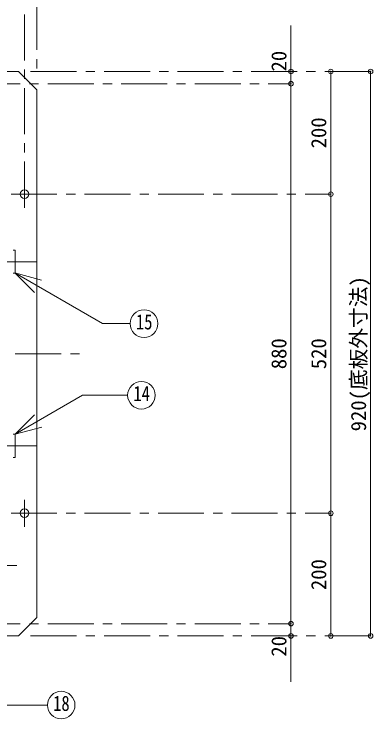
# Model space of a CAD drawing. Units: millimetres at full size, sheet at 1:15. Extents: x -3184 to 2891, y -2037 to 2178.
# Drawn here: x 276 to 862, y 383 to 1531 of the extents above; entities that cross this region are included whole.
import ezdxf
from ezdxf.enums import TextEntityAlignment as Align

# ---------------------------------------------------------------- set-up
doc = ezdxf.new("R2010")
doc.units = ezdxf.units.MM
doc.header["$LTSCALE"] = 15
doc.header["$PDMODE"] = 32
doc.header["$PDSIZE"] = 7.5
doc.linetypes.add('CHAIN1', pattern=[8, 5, -1, 1, -1])
doc.layers.add('0-0', color=7, linetype='Continuous', lineweight=18)
doc.styles.add('ＭＳ ゴシック', font='')
doc.styles.get('ＭＳ ゴシック').set_extended_font_data('MS Gothic')

msp = doc.modelspace()

# ---------------------------------------------------------------- linework, layer by layer
at = {"layer": '0-0', "color": 4, "linetype": 'CHAIN1', "lineweight": 9}
for p, q in [((313.3, 1907.87), (313.3, 1427.87)), ((293.3, 1215.87), (293.3, 1777.87)), ((858.3, 1437.87), (303.3, 1437.87)), ((91.3, 1417.87), (728.3, 1417.87)), ((271.3, 1237.87), (793.3, 1237.87)), ((313.3, 1127.87), (193.3, 1127.87)), ((-681.7, 977.87), (388.3, 977.87)), ((313.3, 827.87), (193.3, 827.87)), ((293.3, 695.87), (293.3, 739.87)), ((271.3, 717.87), (793.3, 717.87)), ((115.8, 632.87), (280.8, 632.87)), ((91.3, 537.87), (728.3, 537.87)), ((858.3, 517.87), (303.3, 517.87))]:
    msp.add_line(p, q, dxfattribs=at)
at = {"layer": '0-0', "color": 4, "lineweight": 9}
for p, q in [((728.3, 1512.87), (728.3, 1417.87)), ((283.3, 1437.87), (-576.7, 1437.87)), ((283.3, 1437.87), (313.3, 1407.87)), ((793.3, 1237.87), (793.3, 1437.87)), ((858.3, 517.87), (858.3, 1437.87)), ((728.3, 1417.87), (728.3, 537.87)), ((313.3, 547.87), (313.3, 1407.87)), ((793.3, 717.87), (793.3, 1237.87)), ((793.3, 517.87), (793.3, 717.87)), ((313.3, 547.87), (283.3, 517.87)), ((728.3, 537.87), (728.3, 442.87)), ((-576.7, 517.87), (283.3, 517.87))]:
    msp.add_line(p, q, dxfattribs=at)
at = {"layer": '0-0'}
for p, q in [((278.3, 1146.87), (274.8, 1146.87)), ((277.78, 1109.49), (309.6, 1077.67)), ((277.78, 1109.49), (420.83, 1026.9)), ((277.78, 1109.49), (321.25, 1097.84)), ((465.92, 1026.9), (420.83, 1026.9)), ((277.93, 846.61), (387.93, 910.11)), ((461.69, 910.11), (387.93, 910.11)), ((277.93, 846.61), (309.75, 878.42)), ((277.93, 846.61), (321.4, 858.25)), ((278.3, 808.87), (274.8, 808.87)), ((330.71, 405.16), (264.86, 405.16))]:
    msp.add_line(p, q, dxfattribs=at)
for points in [[(278.3, 1146.87), (278.3, 1108.87), (274.8, 1108.87)], [(278.3, 808.87), (278.3, 846.87), (274.8, 846.87)]]:
    msp.add_lwpolyline(points, dxfattribs=at)
at = {"layer": '0-0', "color": 4, "lineweight": 9}
for centre in [(293.3, 1237.87), (293.3, 717.87)]:
    msp.add_circle(centre, 7, dxfattribs=at)
at = {"layer": '0-0'}
for centre in [(488.42, 1026.9), (484.19, 910.11), (353.21, 405.16)]:
    msp.add_circle(centre, 22.5, dxfattribs=at)
at = {"layer": '0-0', "color": 1}
for p in [(728.3, 1437.87), (793.3, 1437.87), (858.3, 1437.87), (728.3, 1417.87), (793.3, 1237.87), (793.3, 717.87), (728.3, 537.87), (728.3, 517.87), (793.3, 517.87), (858.3, 517.87)]:
    msp.add_point(p, dxfattribs=at)

# ---------------------------------------------------------------- texts
at = {"layer": '0-0', "style": 'ＭＳ ゴシック'}
for s, p in [('20', (728.3, 1437.87)), ('200', (793.3, 1312.56)), ('920(底板外寸法)', (858.3, 851.31)), ('880', (728.3, 952.56)), ('520', (793.3, 952.56)), ('200', (793.3, 592.56)), ('20', (728.3, 484.12))]:
    msp.add_text(s, height=24.74, rotation=90, dxfattribs=at).set_placement(p, align=Align.BOTTOM_LEFT)
at = {"layer": '0-0', "style": 'ＭＳ ゴシック', "width": 0.8}
for s, p in [('15', (475.29, 1010.02)), ('14', (471.07, 893.24)), ('18', (340.09, 388.29))]:
    msp.add_text(s, height=24.74, dxfattribs=at).set_placement(p, align=Align.BOTTOM_LEFT)

doc.saveas('drawing.dxf')
